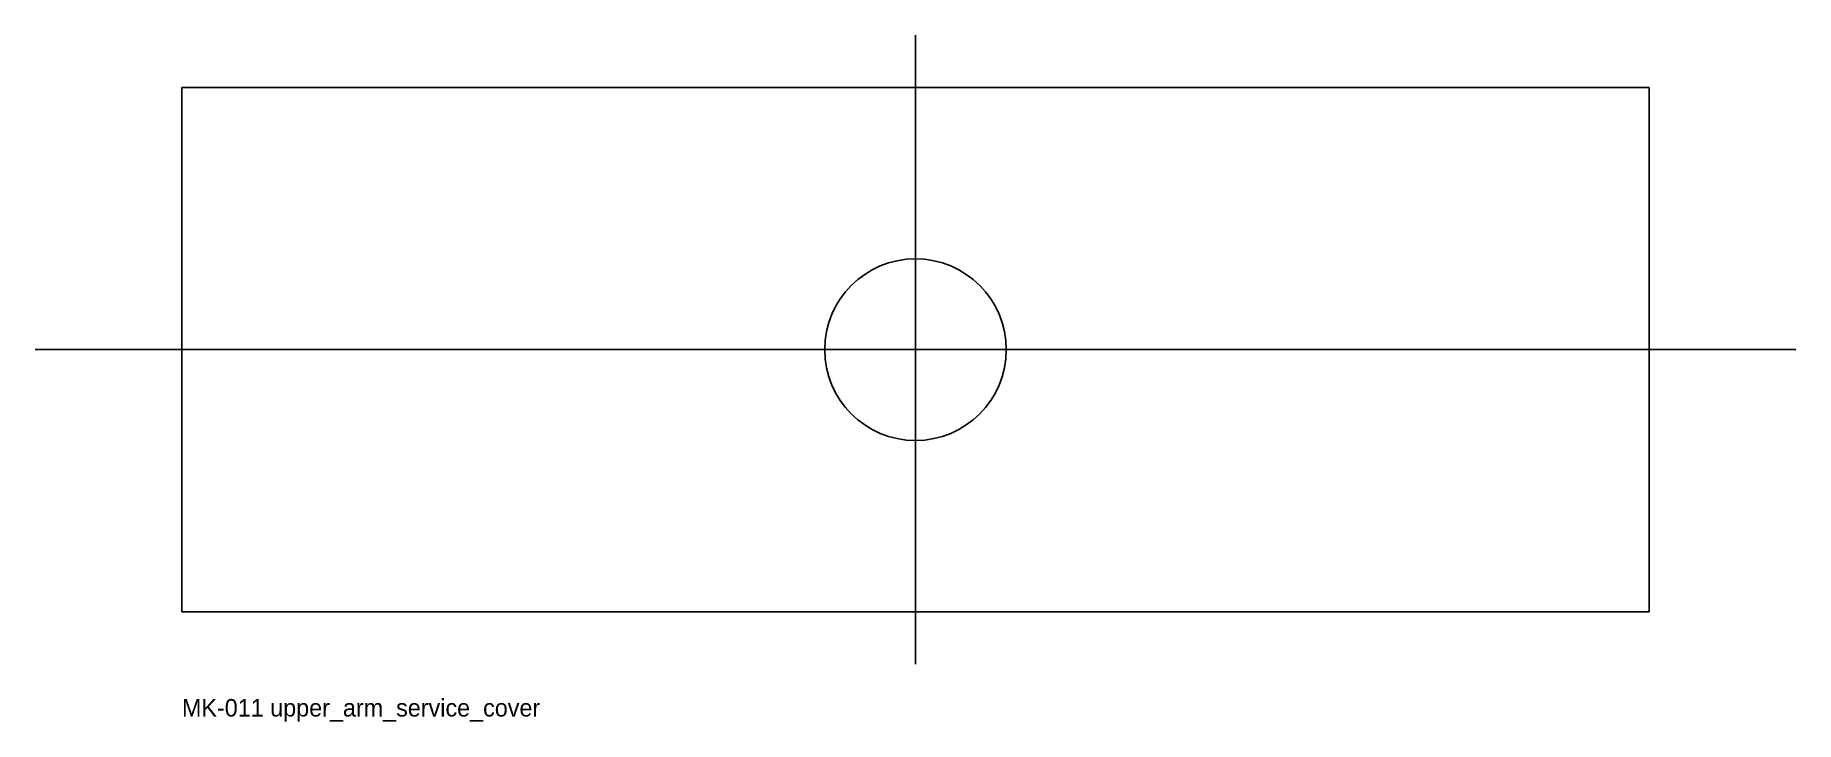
# Model space of a CAD drawing. Header units: millimetres. Extents: x -252 to 252, y -107 to 90.
import ezdxf

# ---------------------------------------------------------------- set-up
doc = ezdxf.new("R2010")
doc.units = ezdxf.units.MM
for name, color, linetype in [('CENTER', 3, 'Continuous'), ('HOLES', 1, 'Continuous'), ('OUTLINE', 7, 'Continuous'), ('TEXT', 2, 'Continuous')]:
    doc.layers.add(name, color=color, linetype=linetype)

msp = doc.modelspace()

# ---------------------------------------------------------------- linework, layer by layer
at = {"layer": 'CENTER'}
for p, q in [((0, -90), (0, 90)), ((-252, 0), (252, 0))]:
    msp.add_line(p, q, dxfattribs=at)
at = {"layer": 'HOLES'}
msp.add_circle((0, 0), 26, dxfattribs=at)
at = {"layer": 'OUTLINE'}
msp.add_lwpolyline([(-210, -75), (210, -75), (210, 75), (-210, 75)], close=True, dxfattribs=at)

# ---------------------------------------------------------------- texts
at = {"layer": 'TEXT'}
msp.add_text('MK-011 upper_arm_service_cover', height=5, dxfattribs=at).set_placement((-210, -105))

doc.saveas('drawing.dxf')
